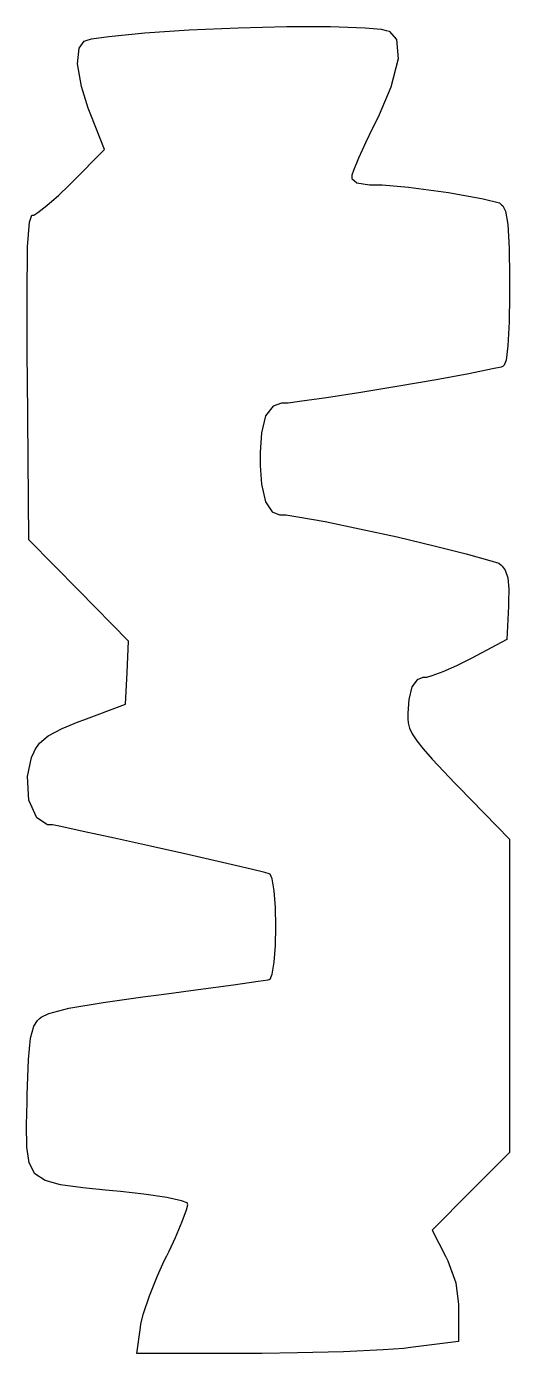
# Model space of a CAD drawing. Extents: x 0 to 0.99, y 0 to 2.72.
import ezdxf

# ---------------------------------------------------------------- set-up
doc = ezdxf.new("R2010")
doc.units = 0
doc.layers.get('0').update_dxf_attribs({"linetype": 'CONTINUOUS'})

msp = doc.modelspace()

# ---------------------------------------------------------------- linework, layer by layer
at = {"color": 0}
for p, q in [((0.4336, 2.7195), (0.5331, 2.7219)), ((0.5331, 2.7219), (0.6229, 2.722)), ((0.6229, 2.722), (0.6939, 2.7195)), ((0.1179, 2.6921), (0.1223, 2.6934)), ((0.1223, 2.6934), (0.1335, 2.6967)), ((0.1335, 2.6967), (0.1687, 2.7018)), ((0.1687, 2.7018), (0.2422, 2.7092)), ((0.2422, 2.7092), (0.3336, 2.7152)), ((0.3336, 2.7152), (0.4336, 2.7195)), ((0.6939, 2.7195), (0.7265, 2.7168)), ((0.7265, 2.7168), (0.7369, 2.7141)), ((0.7369, 2.7141), (0.743, 2.7125)), ((0.743, 2.7125), (0.7581, 2.6951)), ((0.7581, 2.6951), (0.7612, 2.6558)), ((0.1045, 2.6456), (0.1077, 2.678)), ((0.1077, 2.678), (0.1179, 2.6921)), ((0.1127, 2.5989), (0.1045, 2.6456)), ((0.7612, 2.6558), (0.7462, 2.5978)), ((0.1264, 2.555), (0.1127, 2.5989)), ((0.7462, 2.5978), (0.7226, 2.541)), ((0.1319, 2.5408), (0.1264, 2.555)), ((0.1598, 2.4697), (0.1319, 2.5408)), ((0.7226, 2.541), (0.7134, 2.5227)), ((0.7088, 2.5135), (0.6952, 2.4853)), ((0.7134, 2.5227), (0.7088, 2.5135)), ((0.6952, 2.4853), (0.6803, 2.4522)), ((0.0932, 2.4025), (0.1598, 2.4697)), ((0.6803, 2.4522), (0.6702, 2.4271)), ((0.6702, 2.4271), (0.6666, 2.417)), ((0.0662, 2.3764), (0.0865, 2.3958)), ((0.0865, 2.3958), (0.0932, 2.4025)), ((0.6666, 2.417), (0.6666, 2.4136)), ((0.6666, 2.4136), (0.6666, 2.4105)), ((0.6666, 2.4105), (0.6765, 2.4013)), ((0.6765, 2.4013), (0.7027, 2.3975)), ((0.7027, 2.3975), (0.7108, 2.3973)), ((0.7108, 2.3973), (0.7287, 2.3973)), ((0.7287, 2.3973), (0.7824, 2.3927)), ((0.042, 2.355), (0.0662, 2.3764)), ((0.7824, 2.3927), (0.8649, 2.3821)), ((0.8649, 2.3821), (0.9359, 2.369)), ((0.9359, 2.369), (0.9688, 2.3603)), ((0.0154, 2.3352), (0.0234, 2.3406)), ((0.0234, 2.3406), (0.042, 2.355)), ((0.9688, 2.3603), (0.973, 2.3568)), ((0.973, 2.3568), (0.9759, 2.3544)), ((0.9759, 2.3544), (0.9813, 2.3438)), ((0.9813, 2.3438), (0.9863, 2.3165)), ((0.0023, 2.2701), (0.0061, 2.3212)), ((0.0061, 2.3212), (0.0111, 2.3352)), ((0.0111, 2.3352), (0.0128, 2.3352)), ((0.0128, 2.3352), (0.0154, 2.3352)), ((0.9863, 2.3165), (0.9888, 2.2674)), ((0.0011, 2.1685), (0.0023, 2.2701)), ((0.9888, 2.2674), (0.9895, 2.2084)), ((0.9895, 2.2084), (0.9895, 2.1888)), ((0.9895, 2.1888), (0.9895, 2.1708)), ((0.0017, 2.0441), (0.0011, 2.1685)), ((0.9895, 2.1708), (0.9888, 2.1169)), ((0.9888, 2.1169), (0.9865, 2.0676)), ((0.9865, 2.0676), (0.9825, 2.0384)), ((0.0021, 2.0026), (0.0017, 2.0441)), ((0.9546, 2.0202), (0.9061, 2.0104)), ((0.9727, 2.0238), (0.9546, 2.0202)), ((0.9765, 2.0261), (0.9727, 2.0238)), ((0.9788, 2.0277), (0.9765, 2.0261)), ((0.9825, 2.0384), (0.9788, 2.0277)), ((0.0051, 1.6699), (0.0021, 2.0026)), ((0.8395, 1.998), (0.763, 1.9847)), ((0.9061, 2.0104), (0.8395, 1.998)), ((0.6144, 1.9608), (0.5594, 1.9531)), ((0.6851, 1.9719), (0.6144, 1.9608)), ((0.763, 1.9847), (0.6851, 1.9719)), ((0.5053, 1.9439), (0.49, 1.9242)), ((0.5225, 1.9501), (0.5053, 1.9439)), ((0.5283, 1.9501), (0.5225, 1.9501)), ((0.536, 1.9502), (0.5283, 1.9501)), ((0.5594, 1.9531), (0.536, 1.9502)), ((0.49, 1.9242), (0.4816, 1.8888)), ((0.4816, 1.8888), (0.4791, 1.8486)), ((0.4791, 1.8486), (0.4791, 1.8352)), ((0.4791, 1.8352), (0.4791, 1.8224)), ((0.4791, 1.8224), (0.4816, 1.7837)), ((0.4816, 1.7837), (0.4896, 1.748)), ((0.4896, 1.748), (0.5033, 1.7274)), ((0.5033, 1.7274), (0.5181, 1.7208)), ((0.5181, 1.7208), (0.5231, 1.7208)), ((0.5231, 1.7208), (0.5312, 1.7208)), ((0.5312, 1.7208), (0.5559, 1.7171)), ((0.5559, 1.7171), (0.6117, 1.7071)), ((0.6117, 1.7071), (0.6822, 1.6926)), ((0.6822, 1.6926), (0.7593, 1.6756)), ((0.1072, 1.566), (0.0051, 1.6699)), ((0.7593, 1.6756), (0.835, 1.6578)), ((0.835, 1.6578), (0.901, 1.6411)), ((0.901, 1.6411), (0.9493, 1.6273)), ((0.9493, 1.6273), (0.9674, 1.6222)), ((0.9674, 1.6222), (0.9717, 1.6184)), ((0.9717, 1.6184), (0.9743, 1.6161)), ((0.9743, 1.6161), (0.9808, 1.6074)), ((0.9808, 1.6074), (0.9861, 1.5918)), ((0.9861, 1.5918), (0.988, 1.5684)), ((0.2093, 1.4621), (0.1072, 1.566)), ((0.988, 1.5684), (0.9877, 1.5424)), ((0.9873, 1.5337), (0.9843, 1.4654)), ((0.9877, 1.5424), (0.9873, 1.5337)), ((0.2062, 1.3976), (0.2093, 1.4621)), ((0.9843, 1.4654), (0.9113, 1.4267)), ((0.9039, 1.4228), (0.8812, 1.4117)), ((0.9113, 1.4267), (0.9039, 1.4228)), ((0.203, 1.333), (0.2062, 1.3976)), ((0.8123, 1.3876), (0.8005, 1.3828)), ((0.8162, 1.3876), (0.8123, 1.3876)), ((0.8193, 1.3877), (0.8162, 1.3876)), ((0.8306, 1.3909), (0.8193, 1.3877)), ((0.8533, 1.3993), (0.8306, 1.3909)), ((0.8812, 1.4117), (0.8533, 1.3993)), ((0.7897, 1.3681), (0.7834, 1.3426)), ((0.8005, 1.3828), (0.7897, 1.3681)), ((0.1172, 1.3006), (0.203, 1.333)), ((0.7834, 1.3426), (0.7813, 1.3148)), ((0.7813, 1.3148), (0.7813, 1.3055)), ((0.0444, 1.2681), (0.0729, 1.2829)), ((0.0729, 1.2829), (0.106, 1.2964)), ((0.106, 1.2964), (0.1172, 1.3006)), ((0.7813, 1.3055), (0.7813, 1.3028)), ((0.7813, 1.3028), (0.782, 1.2945)), ((0.782, 1.2945), (0.7848, 1.2836)), ((0.7848, 1.2836), (0.7904, 1.2718)), ((0.0179, 1.2398), (0.0269, 1.2532)), ((0.0269, 1.2532), (0.0444, 1.2681)), ((0.7904, 1.2718), (0.7994, 1.2579)), ((0.7994, 1.2579), (0.8127, 1.2412)), ((0.0101, 1.2235), (0.0156, 1.235)), ((0.0156, 1.235), (0.0179, 1.2398)), ((0.8127, 1.2412), (0.831, 1.2205)), ((0.002, 1.1849), (0.0101, 1.2235)), ((0.831, 1.2205), (0.8549, 1.1949)), ((0.0048, 1.1363), (0.002, 1.1849)), ((0.8549, 1.1949), (0.8777, 1.1712)), ((0.8777, 1.1712), (0.8853, 1.1634)), ((0.8853, 1.1634), (0.9895, 1.0561)), ((0.0215, 1.0998), (0.0048, 1.1363)), ((0.0429, 1.0853), (0.0215, 1.0998)), ((0.05, 1.0853), (0.0429, 1.0853)), ((0.0533, 1.0854), (0.05, 1.0853)), ((0.0704, 1.0818), (0.0533, 1.0854)), ((0.1164, 1.0722), (0.0704, 1.0818)), ((0.1803, 1.0584), (0.1164, 1.0722)), ((0.2543, 1.0419), (0.1803, 1.0584)), ((0.3308, 1.0247), (0.2543, 1.0419)), ((0.9895, 1.0561), (0.9895, 0.4138)), ((0.4019, 1.0084), (0.3308, 1.0247)), ((0.46, 0.9946), (0.4019, 1.0084)), ((0.488, 0.9878), (0.46, 0.9946)), ((0.4973, 0.9852), (0.488, 0.9878)), ((0.4993, 0.9847), (0.4973, 0.9852)), ((0.5033, 0.9747), (0.4993, 0.9847)), ((0.5077, 0.95), (0.5033, 0.9747)), ((0.5103, 0.9159), (0.5077, 0.95)), ((0.5111, 0.877), (0.5103, 0.9159)), ((0.5103, 0.8381), (0.5111, 0.877)), ((0.5077, 0.8038), (0.5103, 0.8381)), ((0.5033, 0.7791), (0.5077, 0.8038)), ((0.4238, 0.7575), (0.4749, 0.7649)), ((0.4749, 0.7649), (0.4955, 0.768)), ((0.4955, 0.768), (0.4973, 0.7685)), ((0.4973, 0.7685), (0.4993, 0.7691)), ((0.4993, 0.7691), (0.5033, 0.7791)), ((0.2383, 0.7327), (0.2655, 0.7362)), ((0.2655, 0.7362), (0.287, 0.739)), ((0.287, 0.739), (0.3515, 0.7477)), ((0.3515, 0.7477), (0.4238, 0.7575)), ((0.0458, 0.6988), (0.0866, 0.7094)), ((0.0866, 0.7094), (0.1569, 0.7212)), ((0.1569, 0.7212), (0.2383, 0.7327)), ((0.0148, 0.673), (0.0226, 0.6847)), ((0.0226, 0.6847), (0.0259, 0.6878)), ((0.0259, 0.6878), (0.0299, 0.6916)), ((0.0299, 0.6916), (0.0458, 0.6988)), ((0.008, 0.6484), (0.0148, 0.673)), ((0.0041, 0.6047), (0.008, 0.6484)), ((0.0021, 0.5505), (0.0041, 0.6047)), ((0.0017, 0.5323), (0.0021, 0.5505)), ((0.0002, 0.4709), (0.0013, 0.517)), ((0.0013, 0.517), (0.0017, 0.5323)), ((0.0007, 0.4251), (0.0002, 0.4709)), ((0.0056, 0.3925), (0.0007, 0.4251)), ((0.9895, 0.4138), (0.9104, 0.3343)), ((0.0173, 0.3704), (0.0056, 0.3925)), ((0.038, 0.3562), (0.0173, 0.3704)), ((0.0699, 0.3473), (0.038, 0.3562)), ((0.1155, 0.3412), (0.0699, 0.3473)), ((0.1616, 0.3368), (0.1155, 0.3412)), ((0.177, 0.3352), (0.1616, 0.3368)), ((0.1928, 0.3337), (0.177, 0.3352)), ((0.2402, 0.3284), (0.1928, 0.3337)), ((0.2875, 0.3215), (0.2402, 0.3284)), ((0.9104, 0.3343), (0.8314, 0.2548)), ((0.3178, 0.3148), (0.2875, 0.3215)), ((0.3289, 0.3104), (0.3178, 0.3148)), ((0.3279, 0.2962), (0.3304, 0.3067)), ((0.3298, 0.3084), (0.3289, 0.3104)), ((0.3304, 0.3067), (0.3298, 0.3084)), ((0.3054, 0.2396), (0.3193, 0.2721)), ((0.3193, 0.2721), (0.3279, 0.2962)), ((0.8314, 0.2548), (0.8583, 0.2016)), ((0.2922, 0.2115), (0.3054, 0.2396)), ((0.2682, 0.1608), (0.2824, 0.192)), ((0.2824, 0.192), (0.2875, 0.2022)), ((0.2875, 0.2022), (0.2922, 0.2115)), ((0.8583, 0.2016), (0.8633, 0.1918)), ((0.8633, 0.1918), (0.8793, 0.1467)), ((0.2518, 0.12), (0.2682, 0.1608)), ((0.8793, 0.1467), (0.8853, 0.1021)), ((0.2398, 0.0836), (0.2518, 0.12)), ((0.2344, 0.0624), (0.2398, 0.0836)), ((0.8853, 0.1021), (0.8853, 0.0872)), ((0.8853, 0.0872), (0.8853, 0.0261)), ((0.2264, 0.0019), (0.2335, 0.0552)), ((0.2335, 0.0552), (0.2344, 0.0624)), ((0.4575, 0.0019), (0.2264, 0.0019)), ((0.4819, 0.0019), (0.4575, 0.0019)), ((0.555, 0.0029), (0.4819, 0.0019)), ((0.6496, 0.0055), (0.555, 0.0029)), ((0.7305, 0.0093), (0.6496, 0.0055)), ((0.7734, 0.0124), (0.7305, 0.0093)), ((0.7869, 0.014), (0.7734, 0.0124)), ((0.8853, 0.0261), (0.7869, 0.014))]:
    msp.add_line(p, q, dxfattribs=at)

doc.saveas('drawing.dxf')
